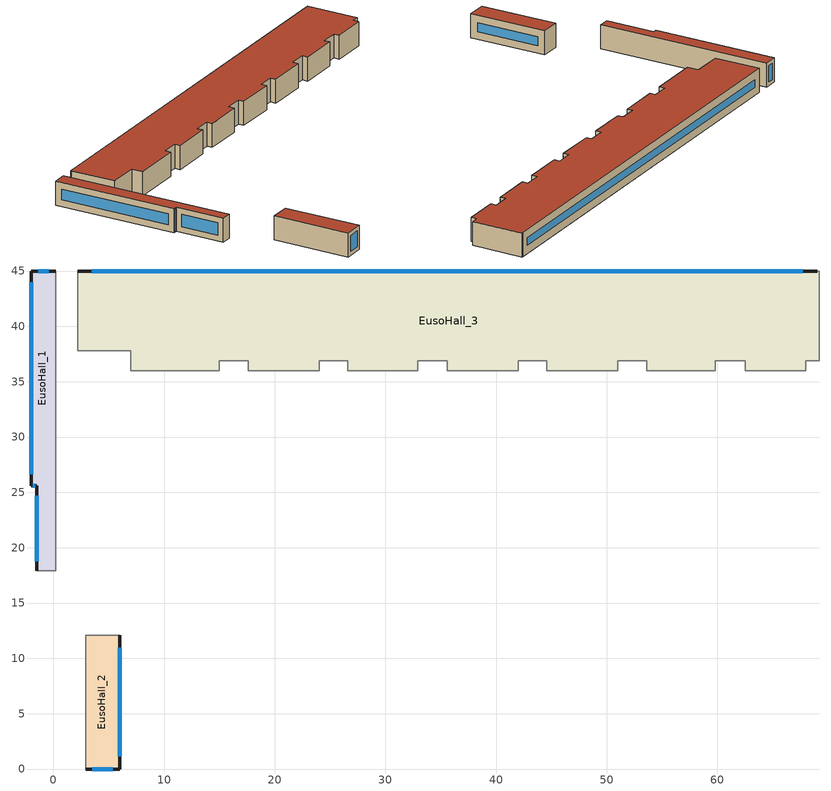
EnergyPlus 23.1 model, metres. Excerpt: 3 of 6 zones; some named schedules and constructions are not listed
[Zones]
EusoHall_3
 floor outside (90.1-2019 Nonresidential CZ 0 Exterior Floor (Mass)): 2.2,45 69.2,45 69.2,36.9 68,36.9 68,36 62.5,36 62.5,36.9 59.8,36.9 59.8,36 53.6,36 53.6,36.9 51,36.9 51,36 44.6,36 44.6,36.9 42,36.9 42,36 35.6,36 35.6,36.9 32.9,36.9 32.9,36 26.6,36 26.6,36.9 24,36.9 24,36 17.6,36 17.6,36.9 15,36.9 15,36 7,36 7,37.8 2.2,37.8 z24.3
 wall outside (90.1-2019 Nonresidential CZ 0 Exterior Wall (Mass)): 69,45 2.2,45 z24.3:28
 wall to EusoHall_0 (Interior Partition (Mass)_FLIPPED): 2.2,45 2.2,44.8 2.2,37.8 7,37.8 7,36 15,36 15,36.9 17.6,36.9 17.6,36 24,36 24,36.9 26.6,36.9 26.6,36 32.9,36 32.9,36.9 35.6,36.9 35.6,36 42,36 42,36.9 44.6,36.9 44.6,36 51,36 51,36.9 53.6,36.9 53.6,36 59.8,36 59.8,36.9 62.5,36.9 62.5,36 68,36 68,36.9 69.2,36.9 69.2,45 69,45 z24.3:28
 window (90.1-2019 Nonresidential CZ 0 Glazing (Operable)): 67.73,45 3.47,45 z25.57:26.73
 roof outside (90.1-2019 Nonresidential CZ 0 Exterior Roof (Mass)): 2.2,37.8 7,37.8 7,36 15,36 15,36.9 17.6,36.9 17.6,36 24,36 24,36.9 26.6,36.9 26.6,36 32.9,36 32.9,36.9 35.6,36.9 35.6,36 42,36 42,36.9 44.6,36.9 44.6,36 51,36 51,36.9 53.6,36.9 53.6,36 59.8,36 59.8,36.9 62.5,36.9 62.5,36 68,36 68,36.9 69.2,36.9 69.2,45 2.2,45 z28
EusoHall_2
 floor outside (90.1-2019 Nonresidential CZ 0 Exterior Floor (Mass)): 6,12.1 6,0 2.9,0 2.9,12.1 z24.3
 wall outside (90.1-2019 Nonresidential CZ 0 Exterior Wall (Mass)): 2.9,0 6,0 6,12.1 z24.3:28
 wall to EusoHall_0 (Interior Partition (Mass)_FLIPPED): 6,12.1 2.9,12.1 2.9,0 z24.3:28
 window (90.1-2019 Nonresidential CZ 0 Glazing (Operable)): 3.52,0 5.38,0 z24.92:27.38; 6,1.16 6,10.94 z25.46:26.84
 roof outside (90.1-2019 Nonresidential CZ 0 Exterior Roof (Mass)): 6,12.1 2.9,12.1 2.9,0 6,0 z28
EusoHall_1
 floor outside (90.1-2019 Nonresidential CZ 0 Exterior Floor (Mass)): 0.2,45 0.2,17.9 -1.5,17.9 -1.5,25.6 -2,25.6 -2,45 z24.3
 wall outside (90.1-2019 Nonresidential CZ 0 Exterior Wall (Mass)): 0.2,45 -2,45 -2,25.6 -1.5,25.6 -1.5,17.9 z24.3:28
 wall to EusoHall_0 (Interior Partition (Mass)_FLIPPED): -1.5,17.9 0.2,17.9 0.2,45 z24.3:28
 window (90.1-2019 Nonresidential CZ 0 Glazing (Operable)): -0.41,45 -1.39,45 z24.91:27.39; -2,43.98 -2,26.62 z25.32:26.98; -1.86,25.6 -1.64,25.6 z24.44:27.86; -1.5,24.71 -1.5,18.79 z25.19:27.11
 roof outside (90.1-2019 Nonresidential CZ 0 Exterior Roof (Mass)): 0.2,45 -2,45 -2,25.6 -1.5,25.6 -1.5,17.9 0.2,17.9 z28
[Schedule:Week:Daily]
NatVentAvail_EusoHall_3_23: 6332da91-6cb7-4e90-ba8b-073c3e1837ad, 5251327c-bfd3-4e71-80db-f106157e0657, 2290c739-f353-4add-b95b-0aedbdd68777, 6750acf9-ab4a-4d98-94d9-d8b52facf7e1, e586412e-b895-4e4e-b078-714fafe3a846, ad0ec491-3aae-4741-9c12-1140657b87df, fe0dd225-4426-4ae1-9c8d-a87b33ae09ce, 6332da91-6cb7-4e90-ba8b-073c3e1837ad, 6332da91-6cb7-4e90-ba8b-073c3e1837ad, 6332da91-6cb7-4e90-ba8b-073c3e1837ad, 6332da91-6cb7-4e90-ba8b-073c3e1837ad, 6332da91-6cb7-4e90-ba8b-073c3e1837ad
NatVentAvail_EusoHall_3_24: e7bb535f-ec1d-4bcd-8f81-7833b6e4e2ae, 9383ca57-2c72-4463-9f47-794b61ca077d, 1a9b58b7-69dc-4faa-92b9-279820640946, 70484c85-b08a-4185-84bb-f313d11248bb, a32e5667-9f0d-49aa-9e64-19b7eb3d30b8, a91c502f-f23f-461c-98e9-a5471328e4f8, 95b9d926-6209-47f5-8451-d26393a212fe, e7bb535f-ec1d-4bcd-8f81-7833b6e4e2ae, e7bb535f-ec1d-4bcd-8f81-7833b6e4e2ae, e7bb535f-ec1d-4bcd-8f81-7833b6e4e2ae, e7bb535f-ec1d-4bcd-8f81-7833b6e4e2ae, e7bb535f-ec1d-4bcd-8f81-7833b6e4e2ae
NatVentAvail_EusoHall_3_25: 1edee476-4edf-44b1-a94d-8d0edb7acb16, 1c868e6c-b88b-456f-8f46-5778f23aefe0, 5fd22a9b-c18b-4093-975e-b50c7c07103a, 0a22c916-97b4-40ad-87dc-a29a9220976a, 988decd0-f76e-4f87-951f-a30457a9fa5f, 4d7f4514-3e4d-40ca-8067-8f43f37723d0, 1c726b32-6b5b-4bb8-95fc-ea8906bbaad4, 1edee476-4edf-44b1-a94d-8d0edb7acb16, 1edee476-4edf-44b1-a94d-8d0edb7acb16, 1edee476-4edf-44b1-a94d-8d0edb7acb16, 1edee476-4edf-44b1-a94d-8d0edb7acb16, 1edee476-4edf-44b1-a94d-8d0edb7acb16
NatVentAvail_EusoHall_3_26: f8dcb6b4-ebec-4f6c-8191-e7ba92919c07, d5ae455c-a958-4a6c-9e41-4b0b38a74ebd, bde2c56b-4361-41d9-b355-b8dd38fb5c4e, d19ead4f-3e38-4db7-b9ec-1d1ea436d8a3, 2ba33d3c-1061-42c9-b026-82399e52281a, a16a9faa-3cd2-4f3e-add9-5a3951247587, ba9fbe95-753f-47ca-9cdb-1fe0445726a4, f8dcb6b4-ebec-4f6c-8191-e7ba92919c07, f8dcb6b4-ebec-4f6c-8191-e7ba92919c07, f8dcb6b4-ebec-4f6c-8191-e7ba92919c07, f8dcb6b4-ebec-4f6c-8191-e7ba92919c07, f8dcb6b4-ebec-4f6c-8191-e7ba92919c07
NatVentAvail_EusoHall_3_27: a84c1b10-7703-4686-b6c3-cf9acc3fea8f, eed62e88-95fb-4ce1-9b38-c6df1d8e1af1, 630980d9-8902-4e20-9ac0-89335beabf06, 13f38636-2bac-432e-847a-adfdc9194c85, b416d6df-a64c-4eea-b8f3-2886ccfbdb23, 6b6dcbf5-174e-4058-ba4a-4106a9a94838, ea169772-6d7a-4a90-91d7-1874f9286222, a84c1b10-7703-4686-b6c3-cf9acc3fea8f, a84c1b10-7703-4686-b6c3-cf9acc3fea8f, a84c1b10-7703-4686-b6c3-cf9acc3fea8f, a84c1b10-7703-4686-b6c3-cf9acc3fea8f, a84c1b10-7703-4686-b6c3-cf9acc3fea8f
NatVentAvail_EusoHall_3_28: 3b8db116-1390-4be8-af33-2cd8fadc5e96, 4d4fdc87-ff44-4e13-86fc-deb57da8cdbc, d6793a14-2117-424e-b304-d24f7b105812, 680d5fcc-4b0f-43a7-88dc-dcbf6110573c, a62795c8-ae2f-479b-8b2a-efbee84d4a41, 3c3bc4a7-a5be-4f7e-890a-8d99ca10a4fa, 1b76eefe-7f16-4676-b9a8-cb36c499929d, 3b8db116-1390-4be8-af33-2cd8fadc5e96, 3b8db116-1390-4be8-af33-2cd8fadc5e96, 3b8db116-1390-4be8-af33-2cd8fadc5e96, 3b8db116-1390-4be8-af33-2cd8fadc5e96, 3b8db116-1390-4be8-af33-2cd8fadc5e96
NatVentAvail_EusoHall_3_29: 4b6cbc39-6e61-4849-b834-cf73fa18cad1, aed4cdc0-1afd-46ed-93a3-c0daf048304e, 2fc78e8c-145d-469e-867f-d31e39dc1db3, 9fe5029f-f59a-4003-9e20-82971140e3f3, a62795c8-ae2f-479b-8b2a-efbee84d4a41, a62795c8-ae2f-479b-8b2a-efbee84d4a41, b2623c84-30bb-45ff-968b-e432784ad543, 4b6cbc39-6e61-4849-b834-cf73fa18cad1, 4b6cbc39-6e61-4849-b834-cf73fa18cad1, 4b6cbc39-6e61-4849-b834-cf73fa18cad1, 4b6cbc39-6e61-4849-b834-cf73fa18cad1, 4b6cbc39-6e61-4849-b834-cf73fa18cad1
NatVentAvail_EusoHall_3_30: 2a71c9bf-f2c1-4135-b168-4a3af735b26f, 12e6eca9-dd67-4397-9863-61e16ffc4975, 2d71a0b3-c385-4601-be2e-941a834e1a31, 2ba98c4c-b84b-402c-9cef-1ce06a952d0e, df5e249e-ea07-4329-8bb8-99729bff8e30, 515c7bda-063f-41eb-b1d3-3388e0668c56, 68f537b6-ac60-475f-96c9-e475e707f2ef, 2a71c9bf-f2c1-4135-b168-4a3af735b26f, 2a71c9bf-f2c1-4135-b168-4a3af735b26f, 2a71c9bf-f2c1-4135-b168-4a3af735b26f, 2a71c9bf-f2c1-4135-b168-4a3af735b26f, 2a71c9bf-f2c1-4135-b168-4a3af735b26f
NatVentAvail_EusoHall_3_31: dfeb5df1-5a8f-42a6-aabb-e041f6552c42, c20bbf53-fd2c-42a1-8c83-1330fafab85f, 2fc78e8c-145d-469e-867f-d31e39dc1db3, c180077d-3b4b-4fca-8dd9-515284b14c2a, 89626969-bf3f-44a1-a49a-98616fb6d30f, 00e41467-ed2c-40bc-aa20-027d061c53b3, 27a01c53-35be-4686-bdf2-c10ee0f89b88, dfeb5df1-5a8f-42a6-aabb-e041f6552c42, dfeb5df1-5a8f-42a6-aabb-e041f6552c42, dfeb5df1-5a8f-42a6-aabb-e041f6552c42, dfeb5df1-5a8f-42a6-aabb-e041f6552c42, dfeb5df1-5a8f-42a6-aabb-e041f6552c42
NatVentAvail_EusoHall_3_32: 0fe7a610-fe7d-4ea9-bfcc-90b976f5bf19, 52d3edce-1fea-4ae9-8c25-2cee5d679851, 69a1a365-3daf-4386-b226-56382142d12a, 907e19f1-5563-4a37-a7e9-5540e3199aa3, c492e35e-0b02-4401-a850-d3cc184a6bbc, c5a6402a-54b2-4851-a452-f7504cdb09b4, c744326d-348f-43f1-ad7f-aa15d6f33643, 0fe7a610-fe7d-4ea9-bfcc-90b976f5bf19, 0fe7a610-fe7d-4ea9-bfcc-90b976f5bf19, 0fe7a610-fe7d-4ea9-bfcc-90b976f5bf19, 0fe7a610-fe7d-4ea9-bfcc-90b976f5bf19, 0fe7a610-fe7d-4ea9-bfcc-90b976f5bf19
NatVentAvail_EusoHall_3_33: 1754b8b1-c9d0-47d2-9bd6-c50d634462c6, 14978eca-2cb9-4f39-9ef9-770ede1feb44, d901ede9-aa1b-4e92-9598-01c9d31b0c65, 3d474086-ead6-4eae-86b9-8521adb8a140, ed631690-b153-414f-acb6-9f6d3ce11064, 574608b6-f41a-4539-928d-7d11991f8290, b0daf371-94ef-4199-9e17-4dbf58050579, 1754b8b1-c9d0-47d2-9bd6-c50d634462c6, 1754b8b1-c9d0-47d2-9bd6-c50d634462c6, 1754b8b1-c9d0-47d2-9bd6-c50d634462c6, 1754b8b1-c9d0-47d2-9bd6-c50d634462c6, 1754b8b1-c9d0-47d2-9bd6-c50d634462c6
NatVentAvail_EusoHall_3_34: 20b713a8-363e-49ef-b0c3-04cb13ab1945, 604d2e72-c169-4e57-967f-4565381169e9, c4a5be5d-b1e8-40b9-97ab-b14309f03059, 70efff3a-b57d-49f0-b939-dcbbc8b39556, 7052b2f6-53ab-4006-9394-acaad20a71f6, ecde4507-26a4-4c47-a5b8-fddd19792a43, 41a55157-20fe-49b1-b2fc-b01e32d22061, 20b713a8-363e-49ef-b0c3-04cb13ab1945, 20b713a8-363e-49ef-b0c3-04cb13ab1945, 20b713a8-363e-49ef-b0c3-04cb13ab1945, 20b713a8-363e-49ef-b0c3-04cb13ab1945, 20b713a8-363e-49ef-b0c3-04cb13ab1945
NatVentAvail_EusoHall_3_35: 7b8e8a05-7ab5-4d53-bc57-8796bb1e1499, 5135558e-81a2-4f99-b606-50918e3867ca, 5aaacf09-a89b-4841-90d7-da246790599a, 59d094f6-d023-4a98-9f4f-71d2e1375dce, 8efe621b-6eeb-42b2-b0d3-468a9ee4ecbf, c726c0ee-592a-4f4f-8428-e5f6c6eb65f6, 3bc45728-f52d-47c9-9121-b7fd922b2e3c, 7b8e8a05-7ab5-4d53-bc57-8796bb1e1499, 7b8e8a05-7ab5-4d53-bc57-8796bb1e1499, 7b8e8a05-7ab5-4d53-bc57-8796bb1e1499, 7b8e8a05-7ab5-4d53-bc57-8796bb1e1499, 7b8e8a05-7ab5-4d53-bc57-8796bb1e1499
NatVentAvail_EusoHall_3_36: 6b120e39-42dc-40a0-a3a5-a1eb81612cd1, b12a2cd2-5c25-4b79-90c2-75a77b51c77a, bb856838-7258-4e61-8b3b-c03c68a46f4b, e0a4c034-3030-46ee-bd48-ada2e6c875eb, 1a5acf1f-7d6f-4398-be55-5149b4694c56, 2ab80318-d16e-4ac4-a0ab-bc35d36eb3f5, 5fd22a9b-c18b-4093-975e-b50c7c07103a, 6b120e39-42dc-40a0-a3a5-a1eb81612cd1, 6b120e39-42dc-40a0-a3a5-a1eb81612cd1, 6b120e39-42dc-40a0-a3a5-a1eb81612cd1, 6b120e39-42dc-40a0-a3a5-a1eb81612cd1, 6b120e39-42dc-40a0-a3a5-a1eb81612cd1
NatVentAvail_EusoHall_3_37: a62795c8-ae2f-479b-8b2a-efbee84d4a41, 71852969-91b0-4599-844a-5cf60245c418, 1e54a98e-a466-4bce-bfbc-ade52299f837, 549c9a82-a44d-447d-8ef1-37cb97dc57c2, de779cb4-203f-48a2-bc42-aabfa4bdee96, 18e58098-65c4-4b0d-9ea7-b0fd42394141, 81aebc70-f1ac-4522-a4af-15ac4887c04f, a62795c8-ae2f-479b-8b2a-efbee84d4a41, a62795c8-ae2f-479b-8b2a-efbee84d4a41, a62795c8-ae2f-479b-8b2a-efbee84d4a41, a62795c8-ae2f-479b-8b2a-efbee84d4a41, a62795c8-ae2f-479b-8b2a-efbee84d4a41
NatVentAvail_EusoHall_3_38: 6f73c7b3-c3e5-4ad4-81b0-0fd7dc873b02, 9fc4ddae-0017-4718-816f-6c04cf4db179, 6b120e39-42dc-40a0-a3a5-a1eb81612cd1, 9eefdaef-ada9-4f8e-90eb-5d117234d36a, d767e852-24ed-49d0-b0ea-9acfed05660c, 4405e9f8-4af8-4ef3-b652-02a3c0e96519, 1db3d948-5c77-4c33-b793-20e5a1880f78, 6f73c7b3-c3e5-4ad4-81b0-0fd7dc873b02, 6f73c7b3-c3e5-4ad4-81b0-0fd7dc873b02, 6f73c7b3-c3e5-4ad4-81b0-0fd7dc873b02, 6f73c7b3-c3e5-4ad4-81b0-0fd7dc873b02, 6f73c7b3-c3e5-4ad4-81b0-0fd7dc873b02
NatVentAvail_EusoHall_3_39: 313731ce-c7df-472e-9bd9-8085fefb7663, e0811fa4-4559-4f8a-a4c0-96764c17b3b3, 25c959fa-2b45-4741-b170-c6ba072dd97e, 6bd842a5-7d6e-48c8-8eae-dd142926ea7b, a65f11e3-1d7f-4fa0-a5b4-c3673c2b8c20, 93e412e1-dab8-4248-9e68-22964aad8e07, a62795c8-ae2f-479b-8b2a-efbee84d4a41, 313731ce-c7df-472e-9bd9-8085fefb7663, 313731ce-c7df-472e-9bd9-8085fefb7663, 313731ce-c7df-472e-9bd9-8085fefb7663, 313731ce-c7df-472e-9bd9-8085fefb7663, 313731ce-c7df-472e-9bd9-8085fefb7663
NatVentAvail_EusoHall_3_40: 9fe5029f-f59a-4003-9e20-82971140e3f3, fb57eaea-ed6e-41d2-9f34-c0dd448db9ef, 52eac430-4feb-49ac-9b21-4d8ceba82405, cfd56535-ab03-482b-a854-fe428066eb2f, 6d9761a4-8871-4979-b235-5988a06dda80, f5e22a26-b5b4-49d5-9f0c-a905d4433357, 44474703-29d1-47da-b76e-ed6790843992, 9fe5029f-f59a-4003-9e20-82971140e3f3, 9fe5029f-f59a-4003-9e20-82971140e3f3, 9fe5029f-f59a-4003-9e20-82971140e3f3, 9fe5029f-f59a-4003-9e20-82971140e3f3, 9fe5029f-f59a-4003-9e20-82971140e3f3
NatVentAvail_EusoHall_3_41: d2a302a8-2629-487d-9e00-572bfd9795de, 8ae38a0c-3cee-44aa-bd9d-a1b606dec63b, 4abefa05-676d-4938-8afc-989a7441bb60, a9f03eed-c432-4c09-84b8-2e2f4344c2f8, fd98d4a6-4708-49eb-9d14-4dad9f4542be, 63858741-1ad6-498d-9972-71cabd4a0b67, 455874d4-2800-4e73-a47e-8e144fa1d724, d2a302a8-2629-487d-9e00-572bfd9795de, d2a302a8-2629-487d-9e00-572bfd9795de, d2a302a8-2629-487d-9e00-572bfd9795de, d2a302a8-2629-487d-9e00-572bfd9795de, d2a302a8-2629-487d-9e00-572bfd9795de
NatVentAvail_EusoHall_3_42: 3dbd31de-4de5-40d6-81c2-e870b2f4ed08, 4fa58f68-1ff3-43e3-aff5-6a4b3b5ff9b8, 1b422b06-4d84-4567-b893-085be0c5f850, 6d9ab0f8-4441-4b5f-8070-4c86c229d255, 646840da-9d52-47fe-ac31-c8afd21355a4, f8984b34-d246-4d73-b15d-98454f0b202b, a5b4e966-5cc4-4f1e-9223-2c069a24de10, 3dbd31de-4de5-40d6-81c2-e870b2f4ed08, 3dbd31de-4de5-40d6-81c2-e870b2f4ed08, 3dbd31de-4de5-40d6-81c2-e870b2f4ed08, 3dbd31de-4de5-40d6-81c2-e870b2f4ed08, 3dbd31de-4de5-40d6-81c2-e870b2f4ed08
NatVentAvail_EusoHall_3_43: b3bc9d6e-74fc-4d1c-b34c-2b5daba64fad, cbb36e25-c8ba-4894-8889-73ac0f065851, a9db6f3e-0e80-460f-aaaf-8a2185ced856, f04bd815-7e4e-45b6-ab96-e8d2b0caa17f, a72f961d-a38f-46ea-8d5d-a43e35bf3f93, 297d822f-b603-48a6-b0c9-81b1d25f9821, 71b3ba28-b184-403f-ada3-2e08a5ad2f8d, b3bc9d6e-74fc-4d1c-b34c-2b5daba64fad, b3bc9d6e-74fc-4d1c-b34c-2b5daba64fad, b3bc9d6e-74fc-4d1c-b34c-2b5daba64fad, b3bc9d6e-74fc-4d1c-b34c-2b5daba64fad, b3bc9d6e-74fc-4d1c-b34c-2b5daba64fad
NatVentAvail_EusoHall_3_44: 7742809e-d05c-4098-9931-9f93e8e9eb3e, 7dfa3104-7c5d-4b68-b8eb-ad1997f8ac2b, 140f11fe-9945-4026-a095-739acdb1b53f, 33a6a80f-4318-49b7-8b49-de908e227edf, 0a50a0d6-e69e-4f0d-bac3-7126b1850e9f, d6222592-bb99-4768-b597-3d824bbfb7d1, 1a99e7ff-dbd1-49c3-961a-08f429960bf3, 7742809e-d05c-4098-9931-9f93e8e9eb3e, 7742809e-d05c-4098-9931-9f93e8e9eb3e, 7742809e-d05c-4098-9931-9f93e8e9eb3e, 7742809e-d05c-4098-9931-9f93e8e9eb3e, 7742809e-d05c-4098-9931-9f93e8e9eb3e
NatVentAvail_EusoHall_3_45: e19bfe02-f1ae-4d82-aa2a-02a573e9c0a2, 12e6eca9-dd67-4397-9863-61e16ffc4975, 7a0e5ab4-7f31-4695-a8db-0478f25194ad, 87d7bfc6-9845-4750-8d5f-f618b351ada8, 25c959fa-2b45-4741-b170-c6ba072dd97e, 3ed1bdd2-a640-4867-bee5-1c31ec0cfabd, e19bfe02-f1ae-4d82-aa2a-02a573e9c0a2, e19bfe02-f1ae-4d82-aa2a-02a573e9c0a2, e19bfe02-f1ae-4d82-aa2a-02a573e9c0a2, e19bfe02-f1ae-4d82-aa2a-02a573e9c0a2, e19bfe02-f1ae-4d82-aa2a-02a573e9c0a2, e19bfe02-f1ae-4d82-aa2a-02a573e9c0a2
NatVentAvail_EusoHall_3_46: 82e24801-b69f-45b3-b521-3b2d9a7dbb8e, 4fa58f68-1ff3-43e3-aff5-6a4b3b5ff9b8, 92fe5dc1-60db-42d3-9b4d-22f5baedfb66, 83f09b87-28e3-48be-9932-2c441c62da21, 245c7168-4c56-45d3-b860-a61e01dd92a4, 3ed1d6ff-4ed4-489f-ae1a-452bd2c13c2c, 52df999a-0989-485d-ba1e-4034a722b494, 82e24801-b69f-45b3-b521-3b2d9a7dbb8e, 82e24801-b69f-45b3-b521-3b2d9a7dbb8e, 82e24801-b69f-45b3-b521-3b2d9a7dbb8e, 82e24801-b69f-45b3-b521-3b2d9a7dbb8e, 82e24801-b69f-45b3-b521-3b2d9a7dbb8e
NatVentAvail_EusoHall_3_47: c9d1d3d0-d8c5-4911-87e4-8faf4b7b6b4e, b5ce0e9e-3299-4ff2-a6d4-5cfa7f2b74e6, 5c1228bd-317e-41e8-8630-53cdd7f532e2, 3cd71ea0-2d90-43ed-b10c-4ac39f14ad0b, 66c5cdb3-325b-40c0-88c0-793ec1f5d17c, da756e30-6436-43f5-861b-e306f3106992, 37bdd275-94f8-420d-8951-a87cfc24ec8d, c9d1d3d0-d8c5-4911-87e4-8faf4b7b6b4e, c9d1d3d0-d8c5-4911-87e4-8faf4b7b6b4e, c9d1d3d0-d8c5-4911-87e4-8faf4b7b6b4e, c9d1d3d0-d8c5-4911-87e4-8faf4b7b6b4e, c9d1d3d0-d8c5-4911-87e4-8faf4b7b6b4e
NatVentAvail_EusoHall_3_48: 782fbf5e-5271-4af4-a049-07a89cb71f1e, f846596f-d943-4e23-82c5-b6e634464abe, 3cf90825-8e4d-4cef-ac9b-dfed4be0a49f, 420ce93c-493e-4a25-aa9d-c3338832eafc, 2526d884-f032-42dd-9cff-73ee962b2508, 2054fa7c-9cd4-4bad-95fd-87c66e13ca9b, 34e1e659-6ace-4e50-901a-1ad46101fb9b, 782fbf5e-5271-4af4-a049-07a89cb71f1e, 782fbf5e-5271-4af4-a049-07a89cb71f1e, 782fbf5e-5271-4af4-a049-07a89cb71f1e, 782fbf5e-5271-4af4-a049-07a89cb71f1e, 782fbf5e-5271-4af4-a049-07a89cb71f1e
NatVentAvail_EusoHall_3_49: b06cdcaa-4498-4a2e-a3b3-064f4aeb3136, 92192b39-e0bd-44c8-9fc4-dc1a2ddd95f6, 55f7d02a-d6ed-487b-9970-117a53eff8c2, 6bbcab25-1683-4c5a-b164-204c10bd3732, f2bd2640-5c52-422b-8d4b-f8374422741e, 00df0869-7845-442a-98b6-27a331c275c0, a936810f-7387-40ed-8a14-ee3f88dff86f, b06cdcaa-4498-4a2e-a3b3-064f4aeb3136, b06cdcaa-4498-4a2e-a3b3-064f4aeb3136, b06cdcaa-4498-4a2e-a3b3-064f4aeb3136, b06cdcaa-4498-4a2e-a3b3-064f4aeb3136, b06cdcaa-4498-4a2e-a3b3-064f4aeb3136
NatVentAvail_EusoHall_3_50: d7f0ab17-82e2-4ff1-952d-7fc049c17cfd, 52eac430-4feb-49ac-9b21-4d8ceba82405, 16dc94f1-fd5a-408f-878e-9787abd902d3, 57937b1d-031b-4f51-96b3-52c97b911cdc, cca708db-de7f-4e5a-854e-22bdceb45fe7, 3d596d52-c6d1-4a93-8523-08ac53920024, 06445bb4-961d-4449-8570-0e084816a3e8, d7f0ab17-82e2-4ff1-952d-7fc049c17cfd, d7f0ab17-82e2-4ff1-952d-7fc049c17cfd, d7f0ab17-82e2-4ff1-952d-7fc049c17cfd, d7f0ab17-82e2-4ff1-952d-7fc049c17cfd, d7f0ab17-82e2-4ff1-952d-7fc049c17cfd
NatVentAvail_EusoHall_3_51: 6cfad442-184e-4924-b446-f71590110b38, bc2884a5-1d87-4352-8732-65ce3a887c29, c3ff746d-7a14-42d8-8087-b29e7ba86092, e9590571-0419-4733-8cde-668f2c4a53da, 311e8e87-0bbd-46d4-8391-47fbc9cfb7f4, 115521b5-6191-47d1-86e6-888a2dc486c2, 00e41467-ed2c-40bc-aa20-027d061c53b3, 6cfad442-184e-4924-b446-f71590110b38, 6cfad442-184e-4924-b446-f71590110b38, 6cfad442-184e-4924-b446-f71590110b38, 6cfad442-184e-4924-b446-f71590110b38, 6cfad442-184e-4924-b446-f71590110b38
NatVentAvail_EusoHall_3_52: 82b2cbb5-e1aa-4ae7-9253-4c6ed3fb4d58, 82b2cbb5-e1aa-4ae7-9253-4c6ed3fb4d58, 82b2cbb5-e1aa-4ae7-9253-4c6ed3fb4d58, 82b2cbb5-e1aa-4ae7-9253-4c6ed3fb4d58, 82b2cbb5-e1aa-4ae7-9253-4c6ed3fb4d58, 82b2cbb5-e1aa-4ae7-9253-4c6ed3fb4d58, 82b2cbb5-e1aa-4ae7-9253-4c6ed3fb4d58, 82b2cbb5-e1aa-4ae7-9253-4c6ed3fb4d58, 82b2cbb5-e1aa-4ae7-9253-4c6ed3fb4d58, 82b2cbb5-e1aa-4ae7-9253-4c6ed3fb4d58, 82b2cbb5-e1aa-4ae7-9253-4c6ed3fb4d58, 82b2cbb5-e1aa-4ae7-9253-4c6ed3fb4d58
CoolAvail_EusoHall_2_0: d7e5b99c-9d10-4d33-83fc-dfeceab2b9dc, b597310c-283d-414e-b1ba-955f8512ccf6, da290a03-564e-421a-a2da-e90a6297ec27, 6085064d-a5c8-4e2a-9ad4-9c05661dbb8e, 693212bf-7ecb-452f-a9f7-f6a538c7ec69, b114c2df-a09e-4c0f-8b00-ea96381febad, 2f37f451-55fe-4566-a07a-108e6b8668bf, d7e5b99c-9d10-4d33-83fc-dfeceab2b9dc, d7e5b99c-9d10-4d33-83fc-dfeceab2b9dc, d7e5b99c-9d10-4d33-83fc-dfeceab2b9dc, d7e5b99c-9d10-4d33-83fc-dfeceab2b9dc, d7e5b99c-9d10-4d33-83fc-dfeceab2b9dc
CoolAvail_EusoHall_2_1: c79f6948-b9f4-48a9-8736-513b95a32394, 0ce3e6b6-86ed-4d0f-88f8-02055e82c3be, 99f8109c-20de-4f73-8d95-14162c795a14, 02589146-541a-4a3e-8912-f86a4d1639e9, 6ecb99d2-e238-4e3a-a131-fe5589dfcf4f, 1af80198-2144-4769-a272-876d4b78b691, 4d83f85a-e854-4612-99e6-a343929f37aa, c79f6948-b9f4-48a9-8736-513b95a32394, c79f6948-b9f4-48a9-8736-513b95a32394, c79f6948-b9f4-48a9-8736-513b95a32394, c79f6948-b9f4-48a9-8736-513b95a32394, c79f6948-b9f4-48a9-8736-513b95a32394
CoolAvail_EusoHall_2_2: 2b1502c3-eb43-4b75-852d-5d9233ec1bb0, 2367849a-b566-4be2-9cd8-89378308cab6, 6ecb99d2-e238-4e3a-a131-fe5589dfcf4f, cedaa26c-5a1e-476a-80ab-3c63141a465f, b597310c-283d-414e-b1ba-955f8512ccf6, 9ed2f5ec-e810-4802-8e53-cdc79e9d191f, 80993026-a420-4720-b4ec-8bcc34674c03, 2b1502c3-eb43-4b75-852d-5d9233ec1bb0, 2b1502c3-eb43-4b75-852d-5d9233ec1bb0, 2b1502c3-eb43-4b75-852d-5d9233ec1bb0, 2b1502c3-eb43-4b75-852d-5d9233ec1bb0, 2b1502c3-eb43-4b75-852d-5d9233ec1bb0
CoolAvail_EusoHall_2_3: c422d4e7-1f96-4483-8e49-8b46988ff9bd, 261ceef6-f1c4-4b21-a04e-8e898b720e58, 7320faba-fa9b-41e8-9ff3-966f4524acc6, a61f660e-da6f-4b8c-967a-b691c5ed55db, 98774c40-b7a9-447d-ac85-599ab4622be6, d7e5b99c-9d10-4d33-83fc-dfeceab2b9dc, c2440778-dadd-4ac8-b9ce-6470fcf3da95, c422d4e7-1f96-4483-8e49-8b46988ff9bd, c422d4e7-1f96-4483-8e49-8b46988ff9bd, c422d4e7-1f96-4483-8e49-8b46988ff9bd, c422d4e7-1f96-4483-8e49-8b46988ff9bd, c422d4e7-1f96-4483-8e49-8b46988ff9bd
CoolAvail_EusoHall_2_4: 406e3145-7e2d-4dd9-b3f1-25beea0256e3, 57d33333-c2c5-415b-8a25-42d91ccb8363, 72d60807-47f9-45c2-bdaa-fb25205a47d5, 6ffab651-5a29-4736-9cd8-3f11e1557f05, 781aa522-5f02-456a-ab81-4925524235a2, 699be518-f2e0-4794-a592-670e1b48a712, 57d33333-c2c5-415b-8a25-42d91ccb8363, 406e3145-7e2d-4dd9-b3f1-25beea0256e3, 406e3145-7e2d-4dd9-b3f1-25beea0256e3, 406e3145-7e2d-4dd9-b3f1-25beea0256e3, 406e3145-7e2d-4dd9-b3f1-25beea0256e3, 406e3145-7e2d-4dd9-b3f1-25beea0256e3
CoolAvail_EusoHall_2_5: f3d2e44d-9f04-44e1-a340-f8053c67033d, 9c9a4937-985b-4abd-a4eb-c330f3a62d9f, a178a80b-9ef2-4349-83af-d5195f48ebee, f8b25ba7-76cb-41dd-bf4b-928c24ef8131, 58164939-f43a-44e0-96ea-f1030d54998d, e6716caf-24ff-4edb-b666-2990b67149e3, e9256029-574c-4a0b-83f0-d9f8ef9f4bcd, f3d2e44d-9f04-44e1-a340-f8053c67033d, f3d2e44d-9f04-44e1-a340-f8053c67033d, f3d2e44d-9f04-44e1-a340-f8053c67033d, f3d2e44d-9f04-44e1-a340-f8053c67033d, f3d2e44d-9f04-44e1-a340-f8053c67033d
CoolAvail_EusoHall_2_6: 3d101e56-55fe-4fa6-adc5-946978ee0cc5, c4a5be5d-b1e8-40b9-97ab-b14309f03059, 783ebd82-eb86-46a7-8430-1ca06f6c242d, 39836a7a-7b86-47be-b536-9d152f9af2cd, 48671de6-307a-4c06-9335-59ca6e47b2b9, 3a251004-3b7d-427d-8c1a-7965801f49c0, 631c5dcc-448b-4f5e-a17d-a6a710a33b7b, 3d101e56-55fe-4fa6-adc5-946978ee0cc5, 3d101e56-55fe-4fa6-adc5-946978ee0cc5, 3d101e56-55fe-4fa6-adc5-946978ee0cc5, 3d101e56-55fe-4fa6-adc5-946978ee0cc5, 3d101e56-55fe-4fa6-adc5-946978ee0cc5
CoolAvail_EusoHall_2_7: 1a4db880-6c92-445b-b783-9ccfe2ffc7f7, e6fcb527-af41-4b7e-94c3-970d9c943018, 81bc8d14-d562-4555-8d81-3a23e84ff7b1, a29f0d04-5ea6-4779-bbff-8c9ed2f9308e, 2fd3cf0c-5ea0-4a75-b431-7858e7d2ea05, e564afc8-3778-4f0e-8627-9ee1fcb77568, 6d6c107a-7172-4230-87a2-81b0437fc1dd, 1a4db880-6c92-445b-b783-9ccfe2ffc7f7, 1a4db880-6c92-445b-b783-9ccfe2ffc7f7, 1a4db880-6c92-445b-b783-9ccfe2ffc7f7, 1a4db880-6c92-445b-b783-9ccfe2ffc7f7, 1a4db880-6c92-445b-b783-9ccfe2ffc7f7
CoolAvail_EusoHall_2_8: d8065316-87cf-4211-9bed-066588f99331, d1d6934c-aefe-41d1-b502-583614adbce6, 445eba1f-d624-4612-baba-f46560e3fc74, 795c1ede-e9b3-4c74-b5f2-1e097a1777cd, 5705f5d4-99d6-48ba-bbf3-53ecd38484ec, a5563690-9c2f-46d2-9c86-66f477c4b9eb, 521c8437-9d9c-48ce-98c0-ca1b6e028930, d8065316-87cf-4211-9bed-066588f99331, d8065316-87cf-4211-9bed-066588f99331, d8065316-87cf-4211-9bed-066588f99331, d8065316-87cf-4211-9bed-066588f99331, d8065316-87cf-4211-9bed-066588f99331
CoolAvail_EusoHall_2_9: 6cc1dd10-d4be-4fed-9dbf-40c5afab066e, 70f83d97-8563-44ae-8c90-54d0c3e2e653, 521c8437-9d9c-48ce-98c0-ca1b6e028930, 36d53d1e-9647-4dca-880c-ebe5ae424f0c, 1347a47a-635e-44db-8095-ad33cd010bf4, 4c90a1be-e6e6-4e11-8031-08983c24bd5a, 3cd50061-53dd-46a6-81ac-84095c24f8b7, 6cc1dd10-d4be-4fed-9dbf-40c5afab066e, 6cc1dd10-d4be-4fed-9dbf-40c5afab066e, 6cc1dd10-d4be-4fed-9dbf-40c5afab066e, 6cc1dd10-d4be-4fed-9dbf-40c5afab066e, 6cc1dd10-d4be-4fed-9dbf-40c5afab066e
CoolAvail_EusoHall_2_10: cbbcf1aa-7bd9-4049-8100-ddac348a8daa, 521c8437-9d9c-48ce-98c0-ca1b6e028930, f7d0874d-c516-4696-b21d-aaebb8ca0ea7, 33df1978-4deb-4061-b145-8be10ad441f1, fbc37800-2ce9-4e02-9a21-16118bb82d76, b6091497-2c15-4ce2-b65b-0776d7db8506, ebb1fba6-b601-4284-8c7a-3bd8816e5b52, cbbcf1aa-7bd9-4049-8100-ddac348a8daa, cbbcf1aa-7bd9-4049-8100-ddac348a8daa, cbbcf1aa-7bd9-4049-8100-ddac348a8daa, cbbcf1aa-7bd9-4049-8100-ddac348a8daa, cbbcf1aa-7bd9-4049-8100-ddac348a8daa
CoolAvail_EusoHall_2_11: 521c8437-9d9c-48ce-98c0-ca1b6e028930, d1622a5d-a6f1-4f9e-8748-42444f31e21a, ce7b1e8d-c4a9-408f-bc3b-45fb3e9e81f5, 93812771-9526-4847-8f30-68e40c401aeb, 7fc6bea1-c453-4ec8-b1ca-d9f688935a09, 8d4f26f5-0e57-4b83-b7c9-aeb408055154, 19b88fd0-e7b2-47fb-a242-3828c069f4db, 521c8437-9d9c-48ce-98c0-ca1b6e028930, 521c8437-9d9c-48ce-98c0-ca1b6e028930, 521c8437-9d9c-48ce-98c0-ca1b6e028930, 521c8437-9d9c-48ce-98c0-ca1b6e028930, 521c8437-9d9c-48ce-98c0-ca1b6e028930
CoolAvail_EusoHall_2_12: e957805f-7b57-496a-ad4a-f0b7a99e789a, 4f02a80b-1a9d-45aa-a464-88012857e543, 6cb6487b-181d-454a-9b4f-23ea288df57a, 752dcd47-1207-4ae1-bbf7-b5deb686ab4f, 552f2eb1-6ed6-4d36-8595-dc75ea26995b, c25076e2-83f9-43ec-a7ce-ec10a22b0316, 05e22307-fbe0-4413-a034-3744cf36dbe7, e957805f-7b57-496a-ad4a-f0b7a99e789a, e957805f-7b57-496a-ad4a-f0b7a99e789a, e957805f-7b57-496a-ad4a-f0b7a99e789a, e957805f-7b57-496a-ad4a-f0b7a99e789a, e957805f-7b57-496a-ad4a-f0b7a99e789a
CoolAvail_EusoHall_2_13: e791d0cf-f39e-4005-808d-e845783313d4, a7fe3f3c-4ade-4d9a-9512-5d5033069ae8, d738bd74-4825-423d-8a09-65f1778f6944, 31c99ba7-2945-4958-bace-90b5aec51a38, e8edd560-691d-41cf-bb03-2a4d22a22ed3, 04d1a4b5-3376-44fc-b376-7cb6dc7f51b8, 40272faf-2325-47ea-ba44-43c57943bcb9, e791d0cf-f39e-4005-808d-e845783313d4, e791d0cf-f39e-4005-808d-e845783313d4, e791d0cf-f39e-4005-808d-e845783313d4, e791d0cf-f39e-4005-808d-e845783313d4, e791d0cf-f39e-4005-808d-e845783313d4
CoolAvail_EusoHall_2_14: 6a9c3c01-03be-4e5c-9b7a-472494a076a6, e3cc5353-eaee-4389-aca9-5e7eaef9c6c0, f2156fc8-cdda-4206-9231-c78dc6a6b3b7, aa200953-068d-4a07-9bb0-c4b37b021b6b, 6e956e07-b0e8-48f5-a229-809bd748cecc, 1a1e912c-07d4-4f61-90d5-0b17f3ad34df, 74e100af-d916-4986-a743-59a1bea8542a, 6a9c3c01-03be-4e5c-9b7a-472494a076a6, 6a9c3c01-03be-4e5c-9b7a-472494a076a6, 6a9c3c01-03be-4e5c-9b7a-472494a076a6, 6a9c3c01-03be-4e5c-9b7a-472494a076a6, 6a9c3c01-03be-4e5c-9b7a-472494a076a6
CoolAvail_EusoHall_2_15: 3af436c9-0733-4cc0-8ac1-8ca0b9222e7b, b06e3eb3-9604-4807-bd0d-7fb5b999f241, 32a83287-0554-4d9c-9d8f-18181e8ce7f6, 16dc94f1-fd5a-408f-878e-9787abd902d3, 732e77de-6dc6-4469-b5eb-75d091f2134b, 4bd78c04-3244-4367-a556-51576fba4607, ee1e9c92-2daa-4f5e-8601-b6b2b0ee5710, 3af436c9-0733-4cc0-8ac1-8ca0b9222e7b, 3af436c9-0733-4cc0-8ac1-8ca0b9222e7b, 3af436c9-0733-4cc0-8ac1-8ca0b9222e7b, 3af436c9-0733-4cc0-8ac1-8ca0b9222e7b, 3af436c9-0733-4cc0-8ac1-8ca0b9222e7b
CoolAvail_EusoHall_2_16: ae3bcc72-9964-432c-9a2c-8f971146579a, 5699ba8f-58e2-43e5-b745-ee9f3af0dba6, 0619a294-0275-469f-b7bc-4ec2037575ae, f895e444-e07a-450f-b1e1-37adfff5f1c2, 4f516ba6-66e9-434b-88d3-dcb990c449b5, 87dd94cc-9ce7-4f0b-9e74-cc15da6f797a, a7f14202-acd8-4ea9-9fee-97cd93e6c15f, ae3bcc72-9964-432c-9a2c-8f971146579a, ae3bcc72-9964-432c-9a2c-8f971146579a, ae3bcc72-9964-432c-9a2c-8f971146579a, ae3bcc72-9964-432c-9a2c-8f971146579a, ae3bcc72-9964-432c-9a2c-8f971146579a
CoolAvail_EusoHall_2_17: 6cb88152-a7a0-45a3-b40f-5ecddc8d7f71, 8b6010d1-59d2-479c-97b8-50dc53b60218, b10c6d95-c5ba-47b4-bf75-e42cc68d60f1, 6c1b08c8-2e6f-429e-99aa-9761f9929320, 5c117f11-edd9-4f2c-b71e-b313a66236d7, a78ec798-3014-4c5e-b735-91c5d17cc770, 2f318e1a-7371-4dc2-a9b7-577b3fb742ce, 6cb88152-a7a0-45a3-b40f-5ecddc8d7f71, 6cb88152-a7a0-45a3-b40f-5ecddc8d7f71, 6cb88152-a7a0-45a3-b40f-5ecddc8d7f71, 6cb88152-a7a0-45a3-b40f-5ecddc8d7f71, 6cb88152-a7a0-45a3-b40f-5ecddc8d7f71
CoolAvail_EusoHall_2_18: 801bcb79-8b6d-4960-b693-a2ba06ad6a04, 6b729d0f-4583-4f60-bbf7-e70aff4348c9, 391f6e2f-0712-47ce-87f0-0a6ae218faf9, 801bcb79-8b6d-4960-b693-a2ba06ad6a04, 48d7d534-e6b8-447c-ac50-20cc621a3d68, 2186533d-5b30-47f4-9c1d-26b61335d2de, c3674c65-2930-47d4-b0e6-c83ba70cf9ba, 801bcb79-8b6d-4960-b693-a2ba06ad6a04, 801bcb79-8b6d-4960-b693-a2ba06ad6a04, 801bcb79-8b6d-4960-b693-a2ba06ad6a04, 801bcb79-8b6d-4960-b693-a2ba06ad6a04, 801bcb79-8b6d-4960-b693-a2ba06ad6a04
CoolAvail_EusoHall_2_19: 5afd6c6a-99c4-482d-a899-da60f4893e34, 9b7e8215-8fac-4fd3-a6e6-1acb39cfb5bb, 0661b327-7a4b-4225-a224-c7c8541ebc75, 000271fd-f23e-44b1-862e-7f7e5bcb5388, be49d39d-d155-4f6c-84bd-ffc14458faa6, a35847a5-bdd9-404c-98a2-55d8c0ab13c2, c5a63f66-2586-4c2d-b5ea-fb0ac0e0eea5, 5afd6c6a-99c4-482d-a899-da60f4893e34, 5afd6c6a-99c4-482d-a899-da60f4893e34, 5afd6c6a-99c4-482d-a899-da60f4893e34, 5afd6c6a-99c4-482d-a899-da60f4893e34, 5afd6c6a-99c4-482d-a899-da60f4893e34
CoolAvail_EusoHall_2_20: 370ee237-5733-4cf2-8669-db03491d6c97, 16dbf814-fb88-489c-b510-9b7e64cbec0a, 5afd6c6a-99c4-482d-a899-da60f4893e34, 3577b944-185a-4b33-bcec-75eb407ac093, d6e28079-73e1-40e8-8535-b0c4aa2ddf3b, 2e1b31e9-27e0-43c1-8e28-fc4737aeb8ac, 6cded987-9236-411a-b8e6-5c990b92f9c6, 370ee237-5733-4cf2-8669-db03491d6c97, 370ee237-5733-4cf2-8669-db03491d6c97, 370ee237-5733-4cf2-8669-db03491d6c97, 370ee237-5733-4cf2-8669-db03491d6c97, 370ee237-5733-4cf2-8669-db03491d6c97
CoolAvail_EusoHall_2_21: d7e4514d-13d5-4457-ad43-494f15173e64, 9c9a4937-985b-4abd-a4eb-c330f3a62d9f, 23a7472f-1032-4de9-8721-5942b3767b18, cbb36e25-c8ba-4894-8889-73ac0f065851, 0c7e18e9-3e15-4617-9277-fe11d716414c, 45895c9d-230e-420d-afe9-c33c6b2a5401, 78845c74-9c95-4dab-8f9e-c8301e5c1ada, d7e4514d-13d5-4457-ad43-494f15173e64, d7e4514d-13d5-4457-ad43-494f15173e64, d7e4514d-13d5-4457-ad43-494f15173e64, d7e4514d-13d5-4457-ad43-494f15173e64, d7e4514d-13d5-4457-ad43-494f15173e64
CoolAvail_EusoHall_2_22: 245c7168-4c56-45d3-b860-a61e01dd92a4, 73e10f4c-df2e-491c-bf3e-dc4a375c98b2, b86c521b-3f55-40d7-b7de-c4e9b6572788, d6287a59-6977-4231-b873-7e4115b0c1f9, f03ce519-5f53-48aa-8355-35d4624b0756, 82e24801-b69f-45b3-b521-3b2d9a7dbb8e, c3e87af8-951c-4df4-87f2-99d0216f4ac0, 245c7168-4c56-45d3-b860-a61e01dd92a4, 245c7168-4c56-45d3-b860-a61e01dd92a4, 245c7168-4c56-45d3-b860-a61e01dd92a4, 245c7168-4c56-45d3-b860-a61e01dd92a4, 245c7168-4c56-45d3-b860-a61e01dd92a4
CoolAvail_EusoHall_2_23: 82d1f006-f32a-4eef-8e82-f058a0c653c8, 5d4aa3a1-46cf-482b-bab5-c3f6d57726cc, 4c8a9034-ca63-4330-9c32-5def901b78e1, c99c27a1-6d7b-4084-89fb-9ad229545dae, 541e4b6c-232c-4203-bbaf-bb828c794992, db662a65-b3c1-496e-945f-6beeac43bc67, 320eb6be-55ff-4bdc-aeca-5b0c615f5faa, 82d1f006-f32a-4eef-8e82-f058a0c653c8, 82d1f006-f32a-4eef-8e82-f058a0c653c8, 82d1f006-f32a-4eef-8e82-f058a0c653c8, 82d1f006-f32a-4eef-8e82-f058a0c653c8, 82d1f006-f32a-4eef-8e82-f058a0c653c8
CoolAvail_EusoHall_2_24: bd76e356-e506-4f41-bf3f-a4268dd07b50, f50b9896-3e0d-4fe2-b1d6-3f0e9883024b, adca1d87-14c8-4b98-81f9-83e96c58b80e, da31c129-2013-4e8c-a2eb-0e99663f70cf, 77f55809-49cd-497d-8716-0810847b74e4, 9529d881-1d58-4fd5-98b2-557b95cbb25e, 117da6c0-aa0c-4931-8f82-098062c88b28, bd76e356-e506-4f41-bf3f-a4268dd07b50, bd76e356-e506-4f41-bf3f-a4268dd07b50, bd76e356-e506-4f41-bf3f-a4268dd07b50, bd76e356-e506-4f41-bf3f-a4268dd07b50, bd76e356-e506-4f41-bf3f-a4268dd07b50
CoolAvail_EusoHall_2_25: 0b3f2a85-f4fd-4bc5-869e-4c492d2ef7cc, a9864f80-f17e-4a41-998d-28fde4e042f0, e19bfe02-f1ae-4d82-aa2a-02a573e9c0a2, 1a410066-4264-4c74-a8bf-b4e41eb629ea, 2f728301-7c73-4331-afd5-4c87fea358d9, 068cef6e-f549-421b-a2ea-259443d9aced, ec6ddc03-490a-4d18-bc96-2397afe29e3e, 0b3f2a85-f4fd-4bc5-869e-4c492d2ef7cc, 0b3f2a85-f4fd-4bc5-869e-4c492d2ef7cc, 0b3f2a85-f4fd-4bc5-869e-4c492d2ef7cc, 0b3f2a85-f4fd-4bc5-869e-4c492d2ef7cc, 0b3f2a85-f4fd-4bc5-869e-4c492d2ef7cc
CoolAvail_EusoHall_2_26: aa0ae694-e033-4f4e-ad33-66ab06340f38, 16205f95-7ea1-4fc6-8c04-bd204729a887, addf563d-5a31-415b-a24a-daf946d898cc, a5a47706-80b8-4563-b8d2-9d1dd8df3631, 9745599f-ecdc-4370-84d4-48c70d651d39, cbb50865-e46b-4d34-bf0d-10324556d05f, 6e24eacf-f7bc-49dc-a342-f517a5fd3043, aa0ae694-e033-4f4e-ad33-66ab06340f38, aa0ae694-e033-4f4e-ad33-66ab06340f38, aa0ae694-e033-4f4e-ad33-66ab06340f38, aa0ae694-e033-4f4e-ad33-66ab06340f38, aa0ae694-e033-4f4e-ad33-66ab06340f38
CoolAvail_EusoHall_2_27: 37e4ad80-5de3-4b09-b78c-0cf0a482b5e9, 7783495b-d36e-4288-8516-7d896536fb01, 8e81e3c4-ca50-42e7-a426-7e78038a02e8, df1bf796-ce42-415e-938a-6bd4d340bd25, 2e3d2427-3dbe-404a-9892-1945da621810, 4b5b4895-a107-4b30-8298-ddc8a0559576, 3222b860-d494-4f9f-a081-641aafa66262, 37e4ad80-5de3-4b09-b78c-0cf0a482b5e9, 37e4ad80-5de3-4b09-b78c-0cf0a482b5e9, 37e4ad80-5de3-4b09-b78c-0cf0a482b5e9, 37e4ad80-5de3-4b09-b78c-0cf0a482b5e9, 37e4ad80-5de3-4b09-b78c-0cf0a482b5e9
CoolAvail_EusoHall_2_28: 910c827e-f24e-4da6-9bbf-1b2342f226e8, 8549f14c-0855-49d8-9b03-a07c90777d53, 133c55bc-0886-4dd5-b092-0719ee43a07b, 6e7f5253-d9a6-4470-a926-2be0c397a325, 6c1b08c8-2e6f-429e-99aa-9761f9929320, e587ac14-2242-4539-b52f-046d7c35531b, d7e4514d-13d5-4457-ad43-494f15173e64, 910c827e-f24e-4da6-9bbf-1b2342f226e8, 910c827e-f24e-4da6-9bbf-1b2342f226e8, 910c827e-f24e-4da6-9bbf-1b2342f226e8, 910c827e-f24e-4da6-9bbf-1b2342f226e8, 910c827e-f24e-4da6-9bbf-1b2342f226e8
CoolAvail_EusoHall_2_29: e7b6f415-d14f-49cc-aec8-488b7eee7e0a, 58d054f5-8ed8-47bb-8676-fa43d997256b, 0a2f3c27-62ff-4527-9d53-ae546242a73a, 7cd2d801-11ea-4548-b6d1-b6506767ebe2, 6c1b08c8-2e6f-429e-99aa-9761f9929320, 6c1b08c8-2e6f-429e-99aa-9761f9929320, 71a1b2d1-f7b0-44c0-9a9b-f3a84e9ce147, e7b6f415-d14f-49cc-aec8-488b7eee7e0a, e7b6f415-d14f-49cc-aec8-488b7eee7e0a, e7b6f415-d14f-49cc-aec8-488b7eee7e0a, e7b6f415-d14f-49cc-aec8-488b7eee7e0a, e7b6f415-d14f-49cc-aec8-488b7eee7e0a
CoolAvail_EusoHall_2_30: 93c727ed-cea7-4f93-98e3-06570e63334e, 521c8437-9d9c-48ce-98c0-ca1b6e028930, bfe82550-5d3c-40f7-b00f-b25a99b5ffb8, c7ab0060-c3ff-4c8d-9772-2b8c773ebf88, 99712ee7-af91-41a6-a600-5bd5d8756227, 78acb9c8-e45c-4526-824f-0267ea7e5401, 4c2a4c3e-d2eb-4f11-b7c2-d9d4b67e1052, 93c727ed-cea7-4f93-98e3-06570e63334e, 93c727ed-cea7-4f93-98e3-06570e63334e, 93c727ed-cea7-4f93-98e3-06570e63334e, 93c727ed-cea7-4f93-98e3-06570e63334e, 93c727ed-cea7-4f93-98e3-06570e63334e
CoolAvail_EusoHall_2_31: ed23c1d3-8170-4ab0-95cb-95a53d00f3f0, 3577b944-185a-4b33-bcec-75eb407ac093, 0a2f3c27-62ff-4527-9d53-ae546242a73a, 30214242-c64c-4fd1-8234-5cc6a37608e6, cbe92a6e-6167-49fa-ae0e-3d90e083cc50, 6c9b60de-de7c-483b-8e51-c4f6ecb3116a, b5fe1d0d-9058-475e-89de-cdebf12a91d0, ed23c1d3-8170-4ab0-95cb-95a53d00f3f0, ed23c1d3-8170-4ab0-95cb-95a53d00f3f0, ed23c1d3-8170-4ab0-95cb-95a53d00f3f0, ed23c1d3-8170-4ab0-95cb-95a53d00f3f0, ed23c1d3-8170-4ab0-95cb-95a53d00f3f0
CoolAvail_EusoHall_2_32: b1910894-dac4-4b9f-be70-22a9c1fe87ea, f96e8ff8-799c-49d9-a2f3-2ad9dd3c5e10, 56ac08d1-ce6c-445c-9e30-c910de6ba123, c6e81edc-0846-45c9-b1f7-add0e008eaea, 64e38b9a-768f-4422-9721-c406ecda144e, 1c73fa92-437e-4aea-95be-9427d51b31ac, e568e8fb-fe7c-4a3e-beae-9c118d69ac6e, b1910894-dac4-4b9f-be70-22a9c1fe87ea, b1910894-dac4-4b9f-be70-22a9c1fe87ea, b1910894-dac4-4b9f-be70-22a9c1fe87ea, b1910894-dac4-4b9f-be70-22a9c1fe87ea, b1910894-dac4-4b9f-be70-22a9c1fe87ea
CoolAvail_EusoHall_2_33: 8a3a1680-dce5-4ad8-8cc5-969c31d26625, 8ca0e83e-e703-484e-be3e-9afa4396e193, 3792e610-030f-486c-90b6-2215a9c24fa0, e1c9b63e-0a0a-4a12-9708-9543138f7fe9, 22a0d7b4-e8ee-4c76-9aac-7ee31b84feda, 23a7472f-1032-4de9-8721-5942b3767b18, c55c88a6-c3db-4699-9a4f-e533d90236eb, 8a3a1680-dce5-4ad8-8cc5-969c31d26625, 8a3a1680-dce5-4ad8-8cc5-969c31d26625, 8a3a1680-dce5-4ad8-8cc5-969c31d26625, 8a3a1680-dce5-4ad8-8cc5-969c31d26625, 8a3a1680-dce5-4ad8-8cc5-969c31d26625
CoolAvail_EusoHall_2_34: 5764238b-2b73-4a4f-ad75-5e04dac4a4e7, 5de6701f-e50b-43c7-9c1a-c540eb0ed75b, e1f5ee25-db57-439e-a34d-db4fcd72e19f, a030a653-0381-4c0a-8a33-6869d56c61bc, 960c1572-5374-42db-9046-0ef2f1ef50ca, be64c9d8-2fd7-4dc2-bc49-37cbb8602854, dd06199a-52a4-4c5d-b59b-ef1501699c32, 5764238b-2b73-4a4f-ad75-5e04dac4a4e7, 5764238b-2b73-4a4f-ad75-5e04dac4a4e7, 5764238b-2b73-4a4f-ad75-5e04dac4a4e7, 5764238b-2b73-4a4f-ad75-5e04dac4a4e7, 5764238b-2b73-4a4f-ad75-5e04dac4a4e7
CoolAvail_EusoHall_2_35: 7518ee75-218f-42a1-b8eb-8ba80607c360, 8a1bc56f-13c4-4ccd-9bb2-431121020df6, c79f6948-b9f4-48a9-8736-513b95a32394, 4b2e880b-d26c-493f-b7bf-a540a8475d19, 631c5dcc-448b-4f5e-a17d-a6a710a33b7b, b89e9000-7da6-4b1b-8e1e-167913ec14b8, be3df8b9-3314-4485-abdf-312ff1317cff, 7518ee75-218f-42a1-b8eb-8ba80607c360, 7518ee75-218f-42a1-b8eb-8ba80607c360, 7518ee75-218f-42a1-b8eb-8ba80607c360, 7518ee75-218f-42a1-b8eb-8ba80607c360, 7518ee75-218f-42a1-b8eb-8ba80607c360
CoolAvail_EusoHall_2_36: 62e3e170-1d40-4bb6-bbee-0d42ec7d97e2, 370ee237-5733-4cf2-8669-db03491d6c97, 043d72b7-162f-44df-b48d-ecdac2ef8b6f, 527c97ff-1d47-41c4-98d0-e92f04f17544, 72f1183f-cad5-44df-8bfd-f3d16fbc245c, d0f222d3-dc82-4779-b7e9-5bbbca209b39, e19bfe02-f1ae-4d82-aa2a-02a573e9c0a2, 62e3e170-1d40-4bb6-bbee-0d42ec7d97e2, 62e3e170-1d40-4bb6-bbee-0d42ec7d97e2, 62e3e170-1d40-4bb6-bbee-0d42ec7d97e2, 62e3e170-1d40-4bb6-bbee-0d42ec7d97e2, 62e3e170-1d40-4bb6-bbee-0d42ec7d97e2
CoolAvail_EusoHall_2_37: 6c1b08c8-2e6f-429e-99aa-9761f9929320, 9562eb76-1c17-4b38-bcd2-0b5fa4b16c97, 17089e23-4fb5-467f-8584-b7cd9ac0fd4c, de7631e0-d2d0-4ef5-8553-2cecc53ec344, fbf83ff0-ce3b-4bf7-b0ca-ba66a47de80c, b597310c-283d-414e-b1ba-955f8512ccf6, 9b9975a3-9d40-40f0-a16c-f174eb67d082, 6c1b08c8-2e6f-429e-99aa-9761f9929320, 6c1b08c8-2e6f-429e-99aa-9761f9929320, 6c1b08c8-2e6f-429e-99aa-9761f9929320, 6c1b08c8-2e6f-429e-99aa-9761f9929320, 6c1b08c8-2e6f-429e-99aa-9761f9929320
CoolAvail_EusoHall_2_38: 0a6da42c-64c4-465f-a450-deb7c99fbb4a, 7aaeb1da-301c-4ed6-9ee2-45e889008798, 62e3e170-1d40-4bb6-bbee-0d42ec7d97e2, 5f9a137d-26f2-4b2a-ba43-cbbc8e4bdea0, 38e37989-2398-44e5-b477-8b33ae5338b5, 38dcba13-f8c9-4a3d-b2dd-5d67582723b8, 78a7dd24-6dd8-46bf-8a67-1a2a35128c9b, 0a6da42c-64c4-465f-a450-deb7c99fbb4a, 0a6da42c-64c4-465f-a450-deb7c99fbb4a, 0a6da42c-64c4-465f-a450-deb7c99fbb4a, 0a6da42c-64c4-465f-a450-deb7c99fbb4a, 0a6da42c-64c4-465f-a450-deb7c99fbb4a
CoolAvail_EusoHall_2_39: 25c959fa-2b45-4741-b170-c6ba072dd97e, fadc1dea-d90e-48e3-8637-499f282e3403, 313731ce-c7df-472e-9bd9-8085fefb7663, 811bab29-e293-414b-a951-ca99fc4e803a, c3aebf8e-4e97-4ef6-81f3-f81eb86b9189, 0a06fd7e-6abe-4e09-8064-765f7de4bac5, 6c1b08c8-2e6f-429e-99aa-9761f9929320, 25c959fa-2b45-4741-b170-c6ba072dd97e, 25c959fa-2b45-4741-b170-c6ba072dd97e, 25c959fa-2b45-4741-b170-c6ba072dd97e, 25c959fa-2b45-4741-b170-c6ba072dd97e, 25c959fa-2b45-4741-b170-c6ba072dd97e
CoolAvail_EusoHall_2_40: 7cd2d801-11ea-4548-b6d1-b6506767ebe2, 2c4f1c33-f3aa-4f95-964b-b4c9803a64cc, 13de2850-6eb8-4c8e-a53c-c38e3759f3f9, f5f1666c-0ea6-4e4e-afb4-9f387512ecd7, 90ac5b96-1ca6-4962-bad7-65617176d41b, 20cd73e7-b224-4d58-8250-453002f3b639, 7a219ba2-e6d2-4560-b61c-8f5ac572d0e5, 7cd2d801-11ea-4548-b6d1-b6506767ebe2, 7cd2d801-11ea-4548-b6d1-b6506767ebe2, 7cd2d801-11ea-4548-b6d1-b6506767ebe2, 7cd2d801-11ea-4548-b6d1-b6506767ebe2, 7cd2d801-11ea-4548-b6d1-b6506767ebe2
